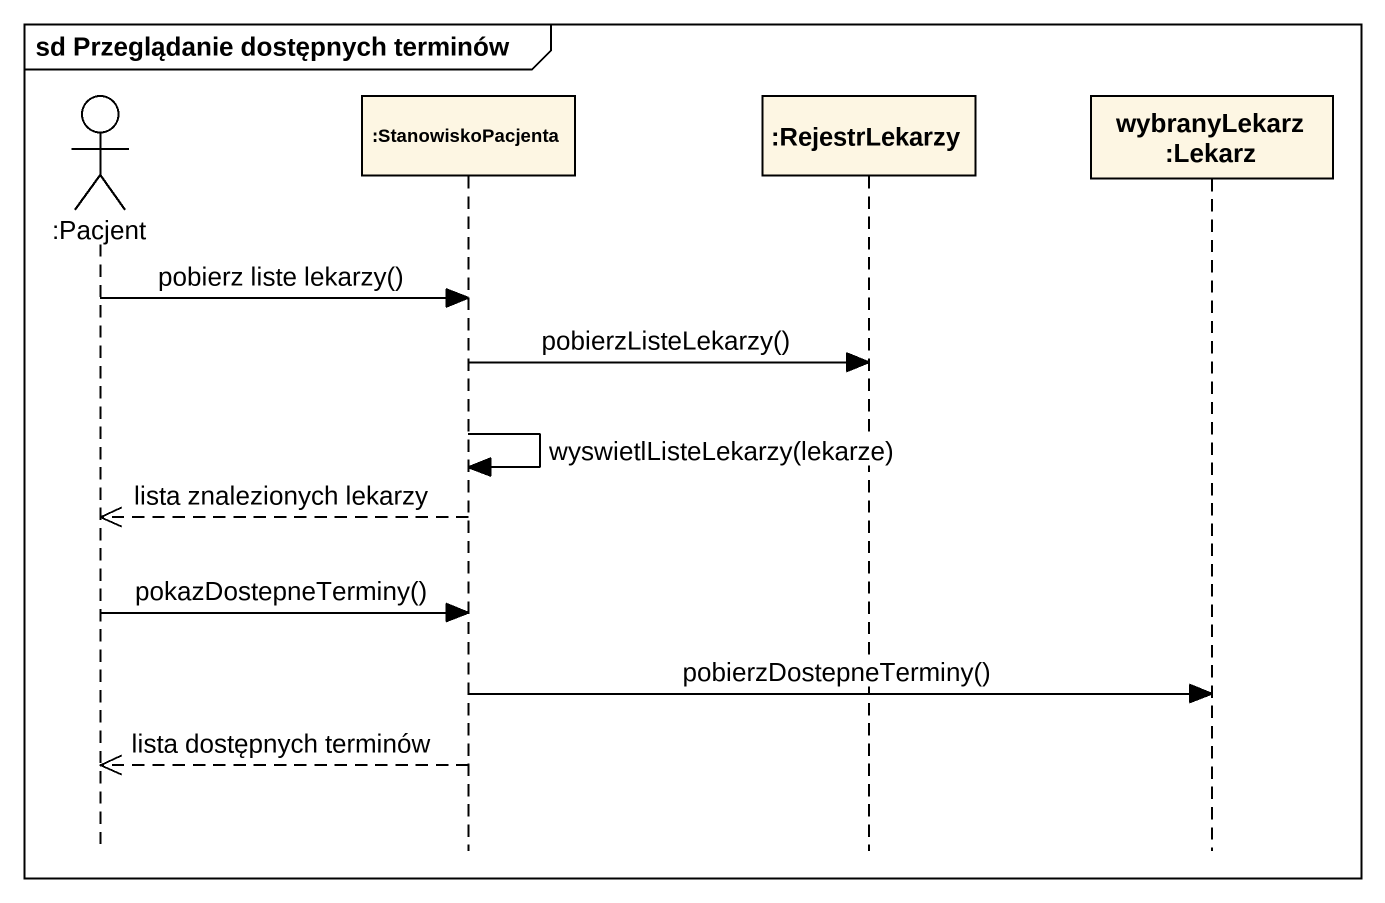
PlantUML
@startuml
mainframe sd Przeglądanie dostępnych terminów
hide footbox
actor ":Pacjent" as Pacjent
participant ":StanowiskoPacjenta" as StanowiskoPacjenta
participant ":RejestrLekarzy" as RejestrLekarzy
participant "wybranyLekarz :Lekarz" as wybranyLekarz_Lekarz

Pacjent -> StanowiskoPacjenta : pobierz liste lekarzy()
StanowiskoPacjenta -> RejestrLekarzy : pobierzListeLekarzy()
StanowiskoPacjenta -> StanowiskoPacjenta : wyswietlListeLekarzy(lekarze)
StanowiskoPacjenta -->> Pacjent : lista znalezionych lekarzy
Pacjent -> StanowiskoPacjenta : pokazDostepneTerminy()
StanowiskoPacjenta -> wybranyLekarz_Lekarz : pobierzDostepneTerminy()
StanowiskoPacjenta -->> Pacjent : lista dostępnych terminów
@enduml
